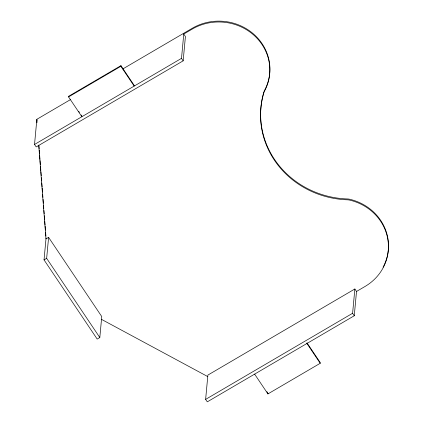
<?xml version="1.0" encoding="UTF-8"?>
<svg xmlns="http://www.w3.org/2000/svg" width="423" height="423" viewBox="0 0 423 423"><rect width="100%" height="100%" fill="white"/><g stroke="black" fill="none" stroke-linecap="round" stroke-linejoin="round"><path stroke-width="0.63" d="M356.515 291.458L354.855 288.983L207.883 375.074L205.631 399.375L207.291 401.85L354.263 315.759L356.515 291.458L365.007 286.487A50.538 47.429 5.3 0 0 387.68 238.503A50.538 47.429 5.3 0 0 348.922 199.942L347.68 199.825A89.089 83.606 5.3 0 1 264.1 91.891A50.538 47.429 5.3 0 0 253.504 34.866A50.538 47.429 5.3 0 0 192.248 29.081L183.756 34.057L185.417 36.531L183.164 60.833L36.193 146.924L34.533 144.449L36.864 119.297L70.461 99.617M38.715 145.078L45.985 238.889L48.597 237.361L101.758 316.563L99.807 337.554L97.195 339.087L44.034 259.886L46.065 238.038M99.807 337.554L46.652 258.358L48.597 237.361M81.866 116.722L68.574 96.92L68.637 96.28L120.936 65.644L134.228 85.446L134.165 86.086L120.878 66.284L120.936 65.644M183.164 60.833L181.504 58.358L183.756 34.057M320.216 363.288L306.929 343.487L306.987 342.847L320.28 362.648L320.216 363.288L267.918 393.924L267.976 393.284M354.263 315.759L352.602 313.284L354.855 288.983M68.574 96.92L120.878 66.284M122.85 68.928L192.328 28.23A50.538 47.429 5.3 0 1 253.583 34.014A50.538 47.429 5.3 0 1 264.179 91.04M34.533 144.449L181.504 58.358M44.034 259.886L46.652 258.358M205.631 399.375L352.602 313.284M101.467 319.344L207.804 376.613M78.694 111.265L79.408 112.338M81.205 115.014L81.925 116.082M266.897 391.677L267.616 392.75M254.625 374.122L267.918 393.924M36.864 119.297L37.018 121.264M38.895 145.538L39.154 148.817M39.254 150.128L39.556 154.067M39.662 155.378L39.963 159.312M40.069 160.629L40.37 164.563M40.523 166.53L40.83 170.469M40.931 171.78L41.237 175.714M41.385 177.681L41.644 180.965M41.792 182.932L42.099 186.866M42.2 188.182L42.506 192.116M42.66 194.083L42.913 197.367M43.067 199.333L43.368 203.267M43.521 205.24L43.775 208.518M43.929 210.485L44.182 213.763M44.336 215.735L44.642 219.669M44.743 220.98L45.05 224.92M45.15 226.231L45.451 230.165M45.605 232.137L45.911 236.071M36.785 120.148L36.986 122.776M387.145 256.782A50.538 47.429 5.3 0 1 383.09 267.167M387.304 256.153A50.538 47.429 5.3 0 0 349.001 199.09L347.759 198.974A89.089 83.606 5.3 0 1 263.994 91.648"/></g></svg>
